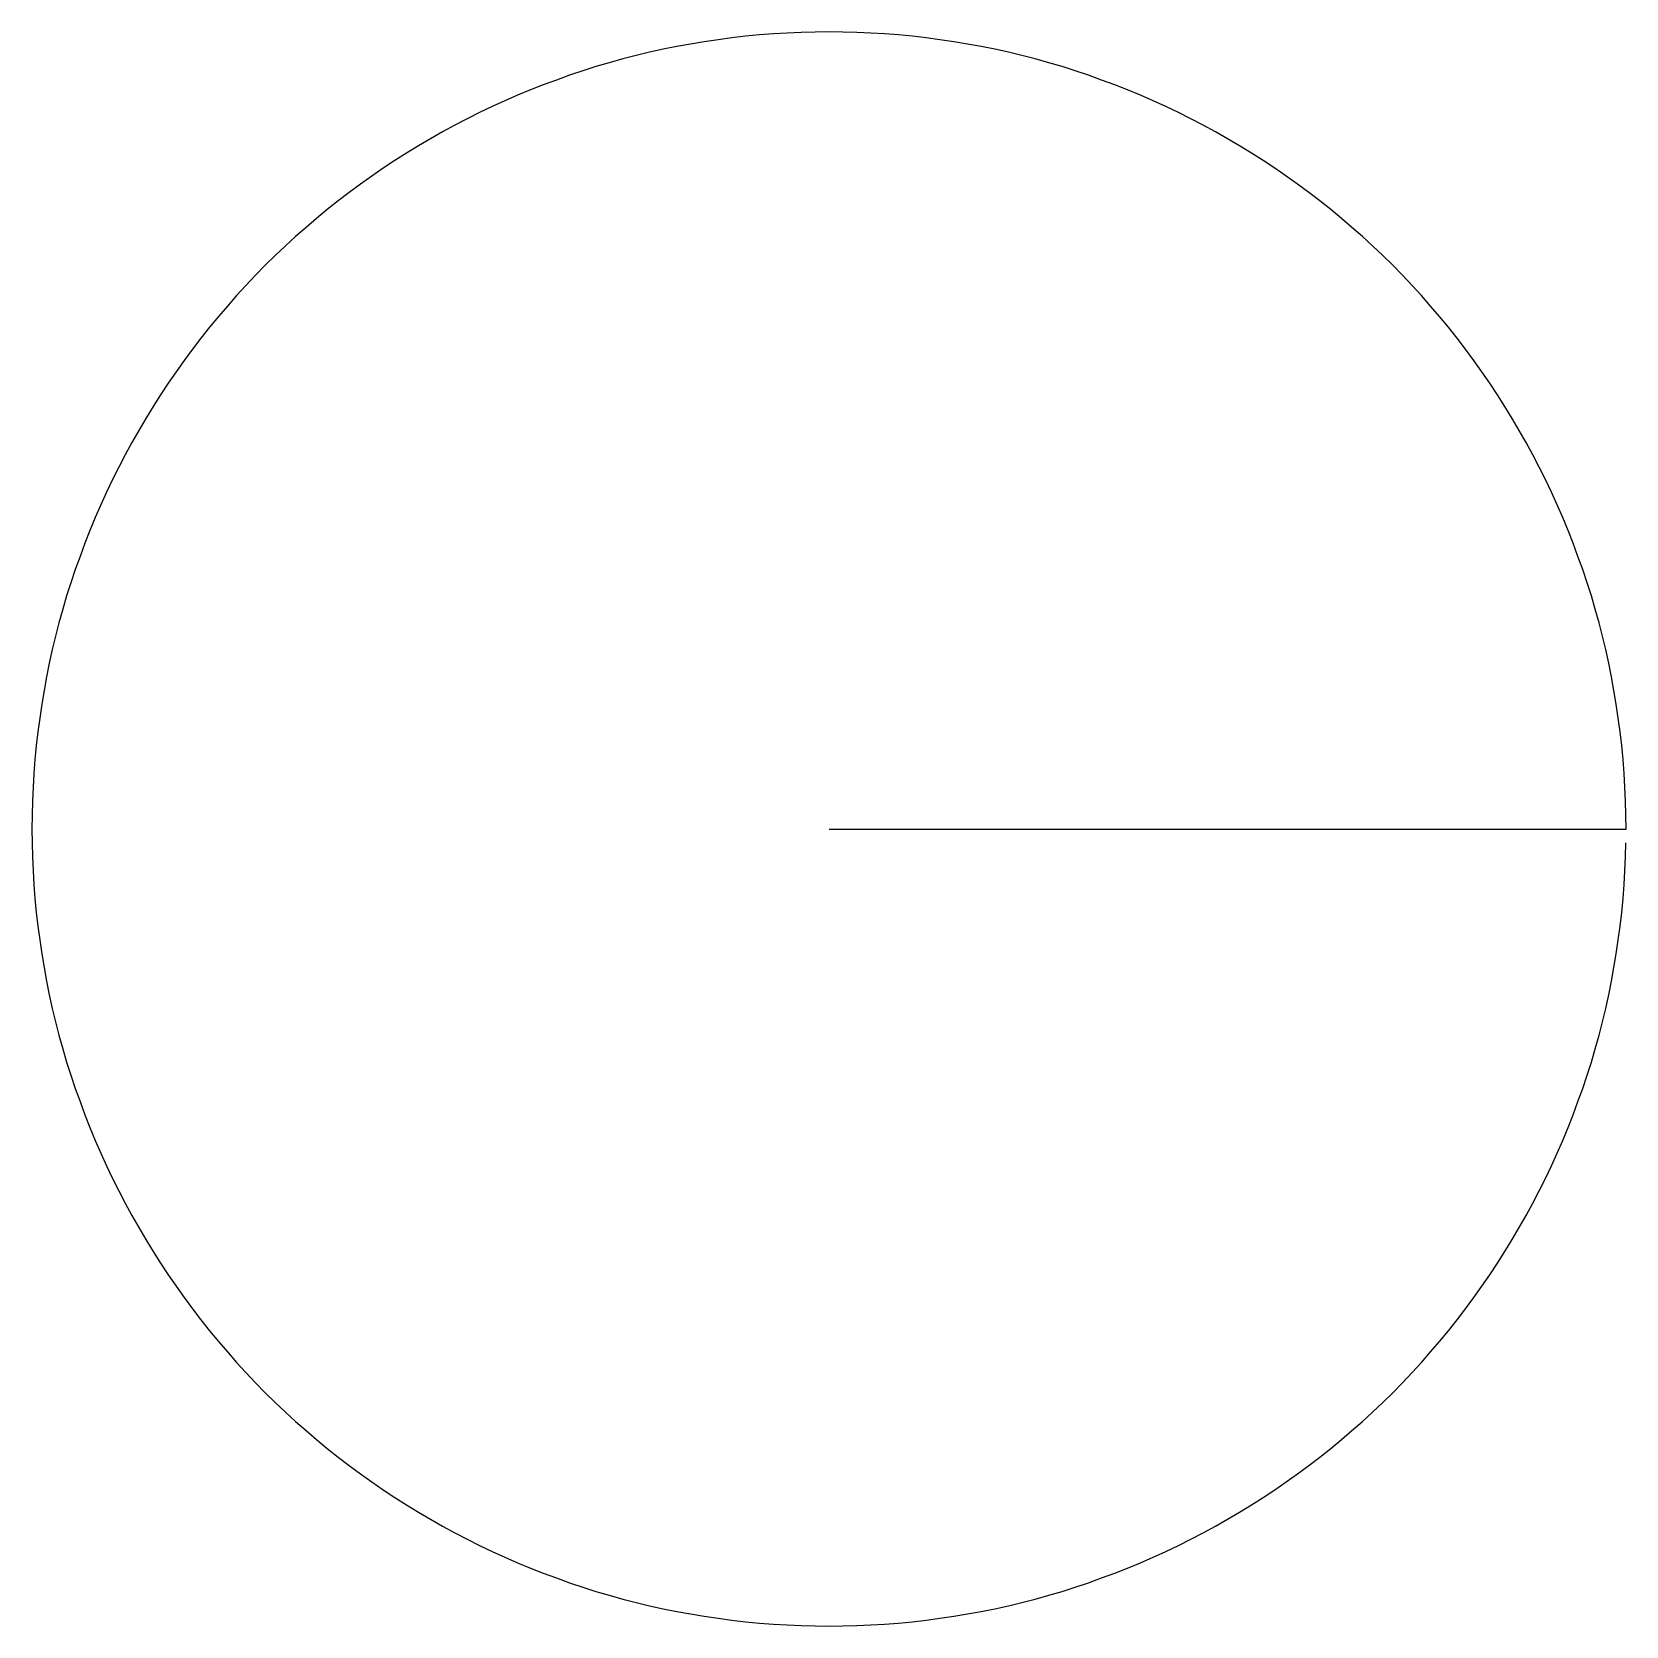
# Model space of a CAD drawing. Header units: metres. Extents: x -5 to 5, y -5 to 5.
import ezdxf

# ---------------------------------------------------------------- set-up
doc = ezdxf.new("R2010")
doc.units = ezdxf.units.M
doc.layers.add('Inner', color=2, linetype='CONTINUOUS')

msp = doc.modelspace()

# ---------------------------------------------------------------- linework, layer by layer
at = {"layer": 'Inner'}
for p, q in [((0, 5), (-0.087, 4.999)), ((0.087, 4.999), (0, 5)), ((-0.954, 4.908), (-1.04, 4.891)), ((-0.868, 4.924), (-0.954, 4.908)), ((-0.782, 4.938), (-0.868, 4.924)), ((-0.696, 4.951), (-0.782, 4.938)), ((-0.609, 4.963), (-0.696, 4.951)), ((-0.523, 4.973), (-0.609, 4.963)), ((-0.436, 4.981), (-0.523, 4.973)), ((-0.349, 4.988), (-0.436, 4.981)), ((-0.262, 4.993), (-0.349, 4.988)), ((-0.174, 4.997), (-0.262, 4.993)), ((-0.087, 4.999), (-0.174, 4.997)), ((0.174, 4.997), (0.087, 4.999)), ((0.262, 4.993), (0.174, 4.997)), ((0.349, 4.988), (0.262, 4.993)), ((0.436, 4.981), (0.349, 4.988)), ((0.523, 4.973), (0.436, 4.981)), ((0.609, 4.963), (0.523, 4.973)), ((0.696, 4.951), (0.609, 4.963)), ((0.782, 4.938), (0.696, 4.951)), ((0.868, 4.924), (0.782, 4.938)), ((0.954, 4.908), (0.868, 4.924)), ((1.04, 4.891), (0.954, 4.908)), ((-1.378, 4.806), (-1.462, 4.782)), ((-1.294, 4.83), (-1.378, 4.806)), ((-1.21, 4.851), (-1.294, 4.83)), ((-1.125, 4.872), (-1.21, 4.851)), ((-1.04, 4.891), (-1.125, 4.872)), ((1.125, 4.872), (1.04, 4.891)), ((1.21, 4.851), (1.125, 4.872)), ((1.294, 4.83), (1.21, 4.851)), ((1.378, 4.806), (1.294, 4.83)), ((1.462, 4.782), (1.378, 4.806)), ((-1.628, 4.728), (-1.71, 4.698)), ((-1.545, 4.755), (-1.628, 4.728)), ((-1.462, 4.782), (-1.545, 4.755)), ((1.545, 4.755), (1.462, 4.782)), ((1.628, 4.728), (1.545, 4.755)), ((1.71, 4.698), (1.628, 4.728)), ((-1.954, 4.603), (-2.034, 4.568)), ((-1.873, 4.636), (-1.954, 4.603)), ((-1.792, 4.668), (-1.873, 4.636)), ((-1.71, 4.698), (-1.792, 4.668)), ((1.792, 4.668), (1.71, 4.698)), ((1.873, 4.636), (1.792, 4.668)), ((1.954, 4.603), (1.873, 4.636)), ((2.034, 4.568), (1.954, 4.603)), ((-2.113, 4.532), (-2.192, 4.494)), ((-2.034, 4.568), (-2.113, 4.532)), ((2.113, 4.532), (2.034, 4.568)), ((2.192, 4.494), (2.113, 4.532)), ((-2.347, 4.415), (-2.424, 4.373)), ((-2.27, 4.455), (-2.347, 4.415)), ((-2.192, 4.494), (-2.27, 4.455)), ((2.27, 4.455), (2.192, 4.494)), ((2.347, 4.415), (2.27, 4.455)), ((2.424, 4.373), (2.347, 4.415)), ((-2.5, 4.33), (-2.575, 4.286)), ((-2.424, 4.373), (-2.5, 4.33)), ((2.5, 4.33), (2.424, 4.373)), ((2.575, 4.286), (2.5, 4.33)), ((-2.65, 4.24), (-2.723, 4.193)), ((-2.575, 4.286), (-2.65, 4.24)), ((2.65, 4.24), (2.575, 4.286)), ((2.723, 4.193), (2.65, 4.24)), ((-2.796, 4.145), (-2.868, 4.096)), ((-2.723, 4.193), (-2.796, 4.145)), ((2.796, 4.145), (2.723, 4.193)), ((2.868, 4.096), (2.796, 4.145)), ((-2.939, 4.045), (-3.009, 3.993)), ((-2.868, 4.096), (-2.939, 4.045)), ((2.939, 4.045), (2.868, 4.096)), ((3.009, 3.993), (2.939, 4.045)), ((-3.078, 3.94), (-3.147, 3.886)), ((-3.009, 3.993), (-3.078, 3.94)), ((3.078, 3.94), (3.009, 3.993)), ((3.147, 3.886), (3.078, 3.94)), ((-3.214, 3.83), (-3.28, 3.774)), ((-3.147, 3.886), (-3.214, 3.83)), ((3.214, 3.83), (3.147, 3.886)), ((3.28, 3.774), (3.214, 3.83)), ((-3.346, 3.716), (-3.41, 3.657)), ((-3.28, 3.774), (-3.346, 3.716)), ((3.346, 3.716), (3.28, 3.774)), ((3.41, 3.657), (3.346, 3.716)), ((-3.41, 3.657), (-3.473, 3.597)), ((3.473, 3.597), (3.41, 3.657)), ((-3.536, 3.536), (-3.597, 3.473)), ((-3.473, 3.597), (-3.536, 3.536)), ((3.536, 3.536), (3.473, 3.597)), ((3.597, 3.473), (3.536, 3.536)), ((-3.657, 3.41), (-3.716, 3.346)), ((-3.597, 3.473), (-3.657, 3.41)), ((3.657, 3.41), (3.597, 3.473)), ((3.716, 3.346), (3.657, 3.41)), ((-3.716, 3.346), (-3.774, 3.28)), ((3.774, 3.28), (3.716, 3.346)), ((-3.83, 3.214), (-3.886, 3.147)), ((-3.774, 3.28), (-3.83, 3.214)), ((3.83, 3.214), (3.774, 3.28)), ((3.886, 3.147), (3.83, 3.214)), ((-3.886, 3.147), (-3.94, 3.078)), ((3.94, 3.078), (3.886, 3.147)), ((-3.993, 3.009), (-4.045, 2.939)), ((-3.94, 3.078), (-3.993, 3.009)), ((3.993, 3.009), (3.94, 3.078)), ((4.045, 2.939), (3.993, 3.009)), ((-4.045, 2.939), (-4.096, 2.868)), ((4.096, 2.868), (4.045, 2.939)), ((-4.096, 2.868), (-4.145, 2.796)), ((4.145, 2.796), (4.096, 2.868)), ((-4.193, 2.723), (-4.24, 2.65)), ((-4.145, 2.796), (-4.193, 2.723)), ((4.193, 2.723), (4.145, 2.796)), ((4.24, 2.65), (4.193, 2.723)), ((-4.24, 2.65), (-4.286, 2.575)), ((4.286, 2.575), (4.24, 2.65)), ((-4.286, 2.575), (-4.33, 2.5)), ((4.33, 2.5), (4.286, 2.575)), ((4.373, 2.424), (4.33, 2.5)), ((-4.373, 2.424), (-4.415, 2.347)), ((-4.33, 2.5), (-4.373, 2.424)), ((4.415, 2.347), (4.373, 2.424)), ((-4.415, 2.347), (-4.455, 2.27)), ((4.455, 2.27), (4.415, 2.347)), ((-4.455, 2.27), (-4.494, 2.192)), ((4.494, 2.192), (4.455, 2.27)), ((-4.532, 2.113), (-4.568, 2.034)), ((-4.494, 2.192), (-4.532, 2.113)), ((4.532, 2.113), (4.494, 2.192)), ((4.568, 2.034), (4.532, 2.113)), ((-4.568, 2.034), (-4.603, 1.954)), ((4.603, 1.954), (4.568, 2.034)), ((-4.603, 1.954), (-4.636, 1.873)), ((4.636, 1.873), (4.603, 1.954)), ((-4.636, 1.873), (-4.668, 1.792)), ((4.668, 1.792), (4.636, 1.873)), ((-4.698, 1.71), (-4.728, 1.628)), ((-4.668, 1.792), (-4.698, 1.71)), ((4.698, 1.71), (4.668, 1.792)), ((4.728, 1.628), (4.698, 1.71)), ((-4.728, 1.628), (-4.755, 1.545)), ((4.755, 1.545), (4.728, 1.628)), ((-4.755, 1.545), (-4.782, 1.462)), ((4.782, 1.462), (4.755, 1.545)), ((-4.782, 1.462), (-4.806, 1.378)), ((4.806, 1.378), (4.782, 1.462)), ((-4.806, 1.378), (-4.83, 1.294)), ((4.83, 1.294), (4.806, 1.378)), ((-4.851, 1.21), (-4.872, 1.125)), ((-4.83, 1.294), (-4.851, 1.21)), ((4.851, 1.21), (4.83, 1.294)), ((4.872, 1.125), (4.851, 1.21)), ((-4.872, 1.125), (-4.891, 1.04)), ((4.891, 1.04), (4.872, 1.125)), ((-4.891, 1.04), (-4.908, 0.954)), ((4.908, 0.954), (4.891, 1.04)), ((-4.908, 0.954), (-4.924, 0.868)), ((4.924, 0.868), (4.908, 0.954)), ((-4.924, 0.868), (-4.938, 0.782)), ((4.938, 0.782), (4.924, 0.868)), ((-4.938, 0.782), (-4.951, 0.696)), ((4.951, 0.696), (4.938, 0.782)), ((-4.963, 0.609), (-4.973, 0.523)), ((-4.951, 0.696), (-4.963, 0.609)), ((4.963, 0.609), (4.951, 0.696)), ((4.973, 0.523), (4.963, 0.609)), ((-4.973, 0.523), (-4.981, 0.436)), ((4.981, 0.436), (4.973, 0.523)), ((-4.981, 0.436), (-4.988, 0.349)), ((4.988, 0.349), (4.981, 0.436)), ((-4.988, 0.349), (-4.993, 0.262)), ((4.993, 0.262), (4.988, 0.349)), ((-4.993, 0.262), (-4.997, 0.174)), ((4.997, 0.174), (4.993, 0.262)), ((-4.997, 0.174), (-4.999, 0.087)), ((4.999, 0.087), (4.997, 0.174)), ((-4.999, 0.087), (-5, 0)), ((-5, 0), (-4.999, -0.087)), ((0, 0), (5, 0)), ((5, 0), (4.999, 0.087)), ((-4.999, -0.087), (-4.997, -0.174)), ((4.997, -0.174), (4.999, -0.087)), ((-4.997, -0.174), (-4.993, -0.262)), ((4.993, -0.262), (4.997, -0.174)), ((-4.993, -0.262), (-4.988, -0.349)), ((4.988, -0.349), (4.993, -0.262)), ((-4.988, -0.349), (-4.981, -0.436)), ((4.981, -0.436), (4.988, -0.349)), ((-4.981, -0.436), (-4.973, -0.523)), ((4.973, -0.523), (4.981, -0.436)), ((-4.973, -0.523), (-4.963, -0.609)), ((4.963, -0.609), (4.973, -0.523)), ((-4.963, -0.609), (-4.951, -0.696)), ((-4.951, -0.696), (-4.938, -0.782)), ((4.938, -0.782), (4.951, -0.696)), ((4.951, -0.696), (4.963, -0.609)), ((-4.938, -0.782), (-4.924, -0.868)), ((4.924, -0.868), (4.938, -0.782)), ((-4.924, -0.868), (-4.908, -0.954)), ((4.908, -0.954), (4.924, -0.868)), ((-4.908, -0.954), (-4.891, -1.04)), ((4.891, -1.04), (4.908, -0.954)), ((-4.891, -1.04), (-4.872, -1.125)), ((4.872, -1.125), (4.891, -1.04)), ((-4.872, -1.125), (-4.851, -1.21)), ((4.851, -1.21), (4.872, -1.125)), ((-4.851, -1.21), (-4.83, -1.294)), ((-4.83, -1.294), (-4.806, -1.378)), ((4.806, -1.378), (4.83, -1.294)), ((4.83, -1.294), (4.851, -1.21)), ((-4.806, -1.378), (-4.782, -1.462)), ((4.782, -1.462), (4.806, -1.378)), ((-4.782, -1.462), (-4.755, -1.545)), ((4.755, -1.545), (4.782, -1.462)), ((-4.755, -1.545), (-4.728, -1.628)), ((4.728, -1.628), (4.755, -1.545)), ((-4.728, -1.628), (-4.698, -1.71)), ((4.698, -1.71), (4.728, -1.628)), ((-4.698, -1.71), (-4.668, -1.792)), ((-4.668, -1.792), (-4.636, -1.873)), ((4.636, -1.873), (4.668, -1.792)), ((4.668, -1.792), (4.698, -1.71)), ((-4.636, -1.873), (-4.603, -1.954)), ((4.603, -1.954), (4.636, -1.873)), ((-4.603, -1.954), (-4.568, -2.034)), ((4.568, -2.034), (4.603, -1.954)), ((-4.568, -2.034), (-4.532, -2.113)), ((4.532, -2.113), (4.568, -2.034)), ((-4.532, -2.113), (-4.494, -2.192)), ((-4.494, -2.192), (-4.455, -2.27)), ((4.455, -2.27), (4.494, -2.192)), ((4.494, -2.192), (4.532, -2.113)), ((-4.455, -2.27), (-4.415, -2.347)), ((4.415, -2.347), (4.455, -2.27)), ((-4.415, -2.347), (-4.373, -2.424)), ((4.373, -2.424), (4.415, -2.347)), ((-4.373, -2.424), (-4.33, -2.5)), ((-4.33, -2.5), (-4.286, -2.575)), ((4.286, -2.575), (4.33, -2.5)), ((4.33, -2.5), (4.373, -2.424)), ((-4.286, -2.575), (-4.24, -2.65)), ((4.24, -2.65), (4.286, -2.575)), ((-4.24, -2.65), (-4.193, -2.723)), ((4.193, -2.723), (4.24, -2.65)), ((-4.193, -2.723), (-4.145, -2.796)), ((-4.145, -2.796), (-4.096, -2.868)), ((4.096, -2.868), (4.145, -2.796)), ((4.145, -2.796), (4.193, -2.723)), ((-4.096, -2.868), (-4.045, -2.939)), ((4.045, -2.939), (4.096, -2.868)), ((-4.045, -2.939), (-3.993, -3.009)), ((3.993, -3.009), (4.045, -2.939)), ((-3.993, -3.009), (-3.94, -3.078)), ((-3.94, -3.078), (-3.886, -3.147)), ((3.886, -3.147), (3.94, -3.078)), ((3.94, -3.078), (3.993, -3.009)), ((-3.886, -3.147), (-3.83, -3.214)), ((3.83, -3.214), (3.886, -3.147)), ((-3.83, -3.214), (-3.774, -3.28)), ((-3.774, -3.28), (-3.716, -3.346)), ((3.716, -3.346), (3.774, -3.28)), ((3.774, -3.28), (3.83, -3.214)), ((-3.716, -3.346), (-3.657, -3.41)), ((3.657, -3.41), (3.716, -3.346)), ((-3.657, -3.41), (-3.597, -3.473)), ((-3.597, -3.473), (-3.536, -3.536)), ((3.536, -3.536), (3.597, -3.473)), ((3.597, -3.473), (3.657, -3.41)), ((-3.536, -3.536), (-3.473, -3.597)), ((-3.473, -3.597), (-3.41, -3.657)), ((3.41, -3.657), (3.473, -3.597)), ((3.473, -3.597), (3.536, -3.536)), ((-3.41, -3.657), (-3.346, -3.716)), ((3.346, -3.716), (3.41, -3.657)), ((-3.346, -3.716), (-3.28, -3.774)), ((-3.28, -3.774), (-3.214, -3.83)), ((3.214, -3.83), (3.28, -3.774)), ((3.28, -3.774), (3.346, -3.716)), ((-3.214, -3.83), (-3.147, -3.886)), ((-3.147, -3.886), (-3.078, -3.94)), ((3.078, -3.94), (3.147, -3.886)), ((3.147, -3.886), (3.214, -3.83)), ((-3.078, -3.94), (-3.009, -3.993)), ((-3.009, -3.993), (-2.939, -4.045)), ((2.939, -4.045), (3.009, -3.993)), ((3.009, -3.993), (3.078, -3.94)), ((-2.939, -4.045), (-2.868, -4.096)), ((-2.868, -4.096), (-2.796, -4.145)), ((2.796, -4.145), (2.868, -4.096)), ((2.868, -4.096), (2.939, -4.045)), ((-2.796, -4.145), (-2.723, -4.193)), ((-2.723, -4.193), (-2.65, -4.24)), ((2.65, -4.24), (2.723, -4.193)), ((2.723, -4.193), (2.796, -4.145)), ((-2.65, -4.24), (-2.575, -4.286)), ((-2.575, -4.286), (-2.5, -4.33)), ((2.5, -4.33), (2.575, -4.286)), ((2.575, -4.286), (2.65, -4.24)), ((-2.5, -4.33), (-2.424, -4.373)), ((-2.424, -4.373), (-2.347, -4.415)), ((2.347, -4.415), (2.424, -4.373)), ((2.424, -4.373), (2.5, -4.33)), ((-2.347, -4.415), (-2.27, -4.455)), ((-2.27, -4.455), (-2.192, -4.494)), ((-2.192, -4.494), (-2.113, -4.532)), ((2.113, -4.532), (2.192, -4.494)), ((2.192, -4.494), (2.27, -4.455)), ((2.27, -4.455), (2.347, -4.415)), ((-2.113, -4.532), (-2.034, -4.568)), ((-2.034, -4.568), (-1.954, -4.603)), ((1.954, -4.603), (2.034, -4.568)), ((2.034, -4.568), (2.113, -4.532)), ((-1.954, -4.603), (-1.873, -4.636)), ((-1.873, -4.636), (-1.792, -4.668)), ((-1.792, -4.668), (-1.71, -4.698)), ((-1.71, -4.698), (-1.628, -4.728)), ((1.628, -4.728), (1.71, -4.698)), ((1.71, -4.698), (1.792, -4.668)), ((1.792, -4.668), (1.873, -4.636)), ((1.873, -4.636), (1.954, -4.603)), ((-1.628, -4.728), (-1.545, -4.755)), ((-1.545, -4.755), (-1.462, -4.782)), ((-1.462, -4.782), (-1.378, -4.806)), ((1.378, -4.806), (1.462, -4.782)), ((1.462, -4.782), (1.545, -4.755)), ((1.545, -4.755), (1.628, -4.728)), ((-1.378, -4.806), (-1.294, -4.83)), ((-1.294, -4.83), (-1.21, -4.851)), ((-1.21, -4.851), (-1.125, -4.872)), ((-1.125, -4.872), (-1.04, -4.891)), ((-1.04, -4.891), (-0.954, -4.908)), ((0.954, -4.908), (1.04, -4.891)), ((1.04, -4.891), (1.125, -4.872)), ((1.125, -4.872), (1.21, -4.851)), ((1.21, -4.851), (1.294, -4.83)), ((1.294, -4.83), (1.378, -4.806)), ((-0.954, -4.908), (-0.868, -4.924)), ((-0.868, -4.924), (-0.782, -4.938)), ((-0.782, -4.938), (-0.696, -4.951)), ((-0.696, -4.951), (-0.609, -4.963)), ((-0.609, -4.963), (-0.523, -4.973)), ((-0.523, -4.973), (-0.436, -4.981)), ((-0.436, -4.981), (-0.349, -4.988)), ((-0.349, -4.988), (-0.262, -4.993)), ((-0.262, -4.993), (-0.174, -4.997)), ((-0.174, -4.997), (-0.087, -4.999)), ((-0.087, -4.999), (0, -5)), ((0, -5), (0.087, -4.999)), ((0.087, -4.999), (0.174, -4.997)), ((0.174, -4.997), (0.262, -4.993)), ((0.262, -4.993), (0.349, -4.988)), ((0.349, -4.988), (0.436, -4.981)), ((0.436, -4.981), (0.523, -4.973)), ((0.523, -4.973), (0.609, -4.963)), ((0.609, -4.963), (0.696, -4.951)), ((0.696, -4.951), (0.782, -4.938)), ((0.782, -4.938), (0.868, -4.924)), ((0.868, -4.924), (0.954, -4.908))]:
    msp.add_line(p, q, dxfattribs=at)

doc.saveas('drawing.dxf')
